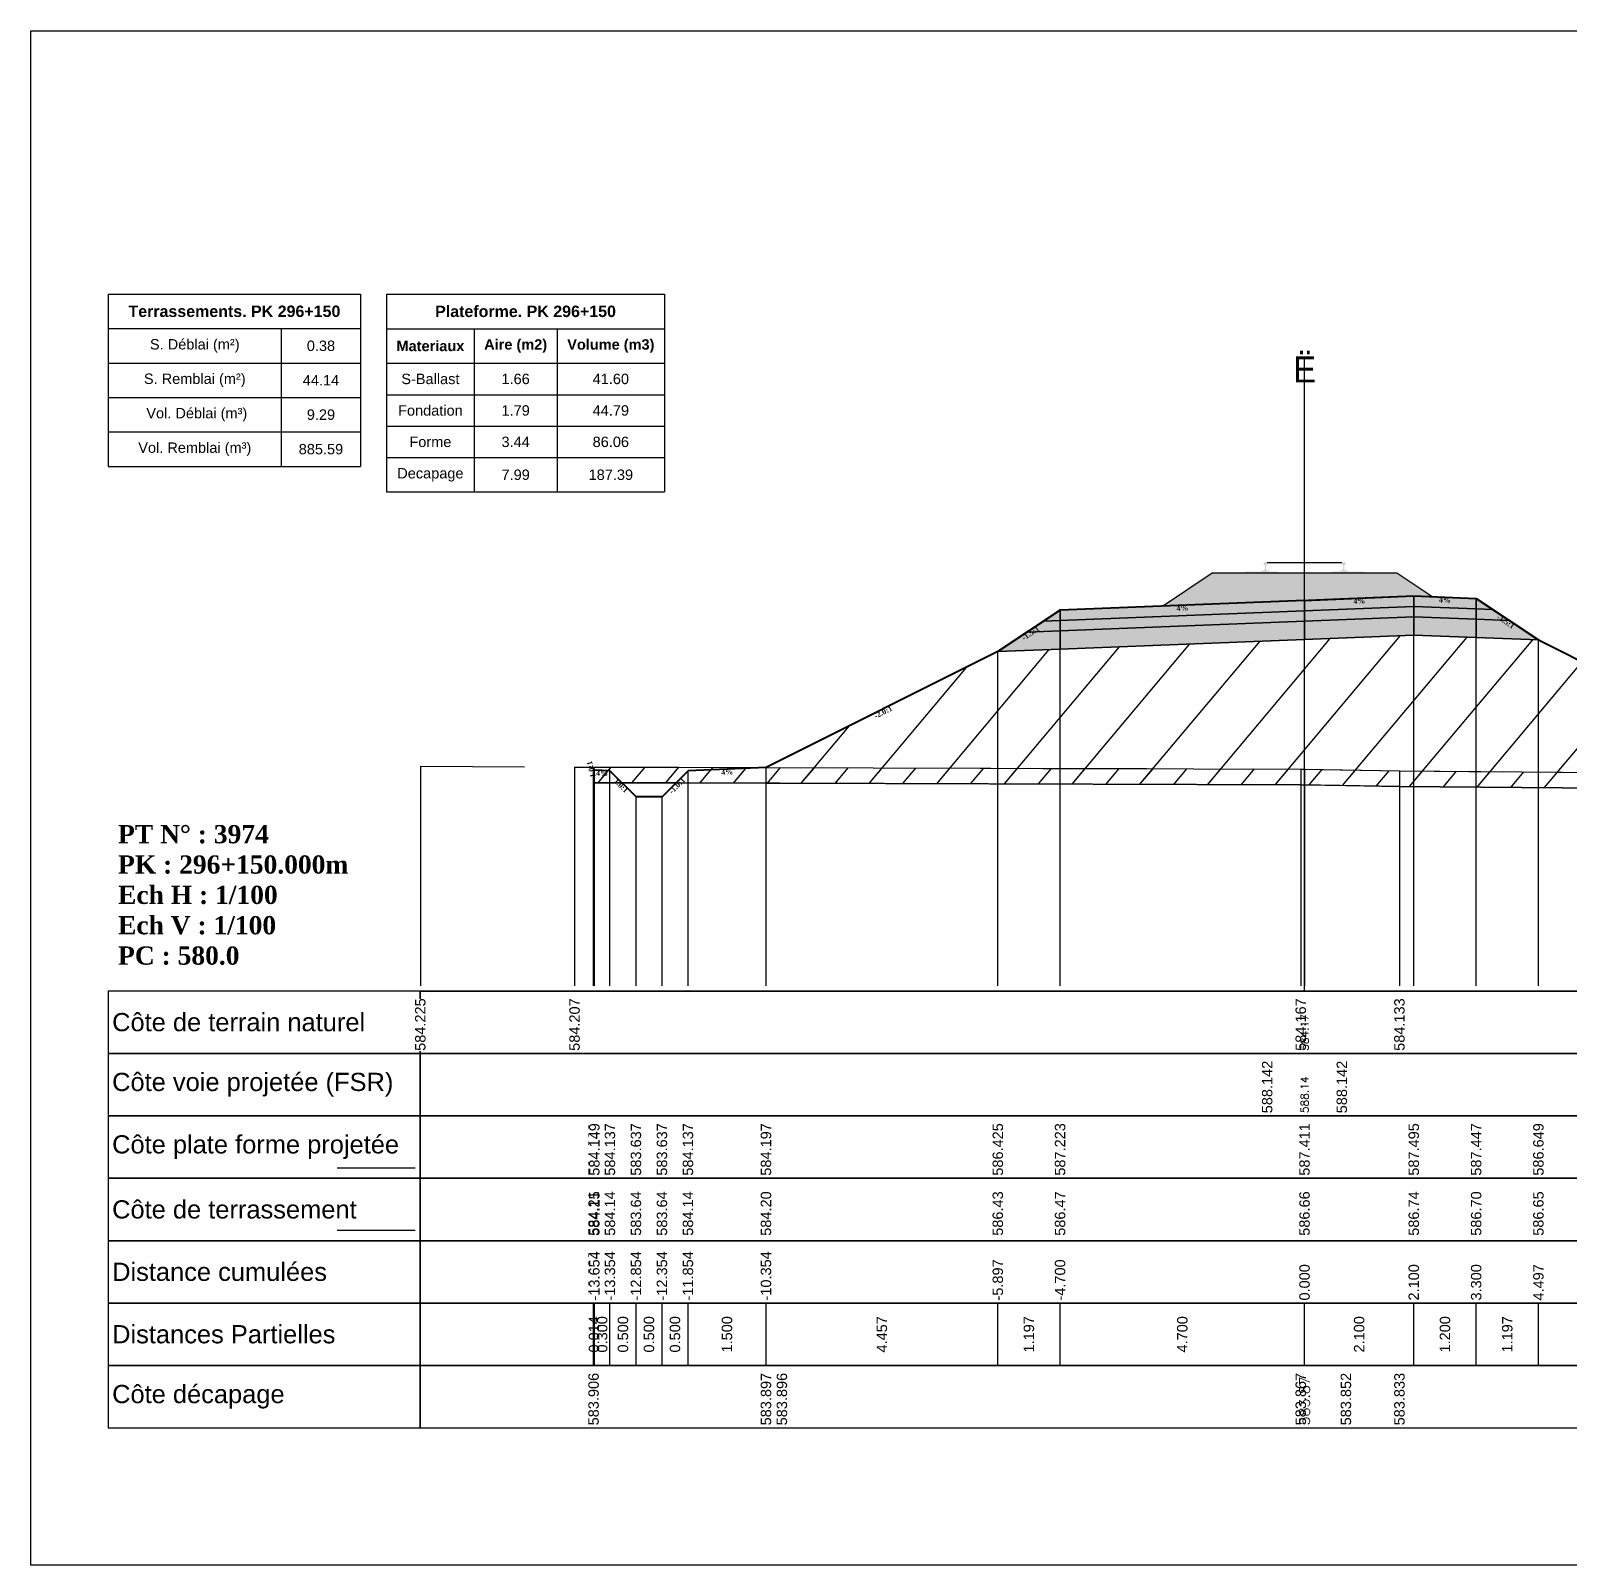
# Model space of a CAD drawing. Header units: millimetres. Extents: x 2762 to 3076, y 916 to 3305.
# Drawn here: x 2950.21 to 2979.79, y 1929.65 to 1959.15 of the extents above; entities that cross this region are included whole.
import ezdxf

# ---------------------------------------------------------------- set-up
doc = ezdxf.new("R2010")
doc.units = ezdxf.units.MM
doc.header["$LTSCALE"] = 2
doc.linetypes.add('CACHE', pattern=[9.525, 6.35, -3.175])
doc.linetypes.add('DASHED', pattern=[0.75, 0.5, -0.25])
for name, color, linetype in [('C-ANNO-TABL', 1, 'Continuous'), ('C-ANNO-TABL-TEXT', 150, 'Continuous'), ('C-ANNO-TABL-TITL', 150, 'Continuous'), ('C-ANNO-TABL-TTBL', 5, 'Continuous'), ('C-ROAD-CORR', 5, 'Continuous'), ('C-ROAD-SCTN', 7, 'Continuous')]:
    doc.layers.add(name, color=color, linetype=linetype)
doc.styles.add('ARIAL', font='arial.ttf')
doc.styles.add('C3D_Etiquette', font='romans.shx')
doc.styles.add('C3D_Profil_Travers', font='romans.shx')
doc.styles.get("Standard").update_dxf_attribs({"font": 'arial.ttf'})

msp = doc.modelspace()

# ---------------------------------------------------------------- hatches: boundary and pattern name
at = {"linetype": 'Continuous', "lineweight": -3}
msp.add_hatch(color=254, dxfattribs=at).paths.add_polyline_path([(2973.487, 1948.542), (2973.487, 1948.727), (2973.602, 1948.748), (2973.95, 1948.748), (2973.95, 1948.754), (2973.876, 1948.754), (2973.876, 1948.764), (2973.877, 1948.765), (2973.879, 1948.765), (2973.88, 1948.766), (2973.9, 1948.767), (2973.903, 1948.768), (2973.906, 1948.769), (2973.934, 1948.779), (2973.937, 1948.781), (2973.938, 1948.782), (2973.939, 1948.783), (2973.94, 1948.788), (2973.941, 1948.795), (2973.942, 1948.804), (2973.943, 1948.814), (2973.943, 1948.838), (2973.942, 1948.854), (2973.942, 1948.86), (2973.941, 1948.866), (2973.94, 1948.871), (2973.94, 1948.873), (2973.939, 1948.876), (2973.938, 1948.878), (2973.937, 1948.879), (2973.936, 1948.88), (2973.935, 1948.881), (2973.919, 1948.887), (2973.917, 1948.888), (2973.916, 1948.889), (2973.915, 1948.891), (2973.915, 1948.893), (2973.915, 1948.911), (2973.916, 1948.916), (2973.917, 1948.918), (2973.919, 1948.92), (2973.921, 1948.922), (2973.924, 1948.923), (2973.925, 1948.924), (2973.929, 1948.925), (2973.933, 1948.925), (2973.936, 1948.925), (2973.94, 1948.926), (2973.945, 1948.926), (2973.948, 1948.926), (2973.951, 1948.926), (2973.955, 1948.926), (2973.958, 1948.926), (2973.962, 1948.926), (2973.967, 1948.925), (2973.97, 1948.925), (2973.974, 1948.925), (2973.978, 1948.924), (2973.979, 1948.923), (2973.981, 1948.922), (2973.984, 1948.92), (2973.986, 1948.918), (2973.987, 1948.916), (2973.987, 1948.911), (2973.987, 1948.893), (2973.987, 1948.891), (2973.987, 1948.889), (2973.986, 1948.888), (2973.984, 1948.887), (2973.968, 1948.881), (2973.967, 1948.88), (2973.965, 1948.879), (2973.964, 1948.878), (2973.964, 1948.876), (2973.963, 1948.873), (2973.962, 1948.871), (2973.962, 1948.866), (2973.961, 1948.86), (2973.96, 1948.854), (2973.96, 1948.838), (2973.96, 1948.814), (2973.961, 1948.804), (2973.962, 1948.795), (2973.963, 1948.788), (2973.964, 1948.783), (2973.965, 1948.782), (2973.966, 1948.781), (2973.968, 1948.779), (2973.997, 1948.769), (2974, 1948.768), (2974.003, 1948.767), (2974.023, 1948.766), (2974.024, 1948.765), (2974.025, 1948.765), (2974.026, 1948.764), (2974.026, 1948.754), (2973.952, 1948.754), (2973.952, 1948.748), (2974.156, 1948.748), (2974.288, 1948.717), (2975.122, 1948.717), (2975.253, 1948.748), (2975.457, 1948.748), (2975.457, 1948.754), (2975.383, 1948.754), (2975.383, 1948.764), (2975.384, 1948.765), (2975.386, 1948.765), (2975.387, 1948.766), (2975.407, 1948.767), (2975.41, 1948.768), (2975.413, 1948.769), (2975.441, 1948.779), (2975.444, 1948.781), (2975.445, 1948.782), (2975.446, 1948.783), (2975.447, 1948.788), (2975.448, 1948.795), (2975.449, 1948.804), (2975.45, 1948.814), (2975.45, 1948.838), (2975.449, 1948.854), (2975.449, 1948.86), (2975.448, 1948.866), (2975.447, 1948.871), (2975.447, 1948.873), (2975.446, 1948.876), (2975.445, 1948.878), (2975.444, 1948.879), (2975.443, 1948.88), (2975.442, 1948.881), (2975.426, 1948.887), (2975.424, 1948.888), (2975.423, 1948.889), (2975.422, 1948.891), (2975.422, 1948.893), (2975.422, 1948.911), (2975.423, 1948.916), (2975.424, 1948.918), (2975.426, 1948.92), (2975.428, 1948.922), (2975.431, 1948.923), (2975.432, 1948.924), (2975.436, 1948.925), (2975.44, 1948.925), (2975.443, 1948.925), (2975.447, 1948.926), (2975.452, 1948.926), (2975.455, 1948.926), (2975.458, 1948.926), (2975.462, 1948.926), (2975.465, 1948.926), (2975.469, 1948.926), (2975.474, 1948.925), (2975.477, 1948.925), (2975.481, 1948.925), (2975.485, 1948.924), (2975.486, 1948.923), (2975.488, 1948.922), (2975.491, 1948.92), (2975.493, 1948.918), (2975.494, 1948.916), (2975.494, 1948.911), (2975.494, 1948.893), (2975.494, 1948.891), (2975.494, 1948.889), (2975.493, 1948.888), (2975.491, 1948.887), (2975.475, 1948.881), (2975.474, 1948.88), (2975.472, 1948.879), (2975.471, 1948.878), (2975.471, 1948.876), (2975.47, 1948.873), (2975.469, 1948.871), (2975.469, 1948.866), (2975.468, 1948.86), (2975.467, 1948.854), (2975.467, 1948.838), (2975.467, 1948.814), (2975.468, 1948.804), (2975.469, 1948.795), (2975.47, 1948.788), (2975.471, 1948.783), (2975.472, 1948.782), (2975.473, 1948.781), (2975.475, 1948.779), (2975.504, 1948.769), (2975.507, 1948.768), (2975.51, 1948.767), (2975.53, 1948.766), (2975.531, 1948.765), (2975.532, 1948.765), (2975.533, 1948.764), (2975.533, 1948.754), (2975.459, 1948.754), (2975.459, 1948.748), (2975.807, 1948.748), (2975.922, 1948.727), (2975.922, 1948.542)])
h = msp.add_hatch(dxfattribs=at)
h.set_pattern_fill('GRAVEL', color=252, scale=0.009, style=0)
h.set_pattern_definition([(228.0128, (2972.136781, 1948.314087), (-1.8288, -2.0574), [0.030755, -3.0447435]), (184.96974, (2972.116207, 1948.291227), (2.743199999, 0.228600013), [0.0527764, -5.2248644]), (132.51045, (2972.063629, 1948.286655), (2.286, -2.5146), [0.0372133, -3.684125]), (267.2737, (2971.974475, 1948.229505), (0.2286, 4.572), [0.0480604, -4.7579794]), (292.83365, (2971.972189, 1948.181499), (-1.143, 2.7432), [0.047127, -4.6655827]), (357.2737, (2971.990477, 1948.138065), (-4.572, 0.2286), [0.0480604, -4.7579794]), (37.69424, (2972.038483, 1948.135779), (-2.9718, -2.286), [0.0635574, -6.2921804]), (72.25533, (2972.088775, 1948.174641), (1.6002, 5.0292), [0.0600048, -5.940473]), (121.42957, (2972.107063, 1948.231791), (-1.8288, 2.9718), [0.048223, -4.774099]), (175.23636, (2972.081917, 1948.272939), (2.5146, -0.2286), [0.055054, -2.697654]), (222.39744, (2972.027053, 1948.2775106), (-2.7432, -2.5146), [0.071197, -7.0485095]), (138.81407, (2972.20079, 1948.227219), (-1.6002, 1.3716), [0.0243004, -2.405751]), (171.46923, (2972.182501, 1948.243221), (2.9718, -0.4572), [0.0462314, -4.5769175]), (225, (2972.13678, 1948.25008), (-3e-17, -0.2286), [0.032329, -0.29096]), (203.1986, (2972.12078, 1948.27751), (1.143, 0.4572), [0.01741, -1.723556]), (291.8014, (2972.104777, 1948.270653), (-0.2286, 0.6858), [0.024621, -1.206428]), (30.9638, (2972.11392, 1948.247793), (0.6858, 0.4572), [0.039989, -1.292967]), (161.565, (2972.14821, 1948.26837), (0.4572, -0.2286), [0.028916, -0.693981]), (16.38954, (2971.972189, 1948.270653), (2.286, 0.6858), [0.040508, -4.0102944]), (70.34618, (2972.011051, 1948.282083), (-0.9144, -2.5146), [0.033984, -3.3643994]), (293.1986, (2972.14821, 1948.314087), (-0.4572, 1.143), [0.034819, -1.7061465]), (343.61046, (2972.161927, 1948.282083), (-2.286, 0.6858), [0.040508, -4.0102944]), (339.44395, (2971.97219, 1948.12892), (-1.143, 0.4572), [0.039063, -1.914096]), (294.77514, (2972.008765, 1948.115205), (-1.143, 2.5146), [0.0327305, -3.2403234]), (66.8014, (2972.150497, 1948.085487), (0.4572, 1.143), [0.034819, -1.7061465]), (17.35402, (2972.164213, 1948.11749), (-2.9718, -0.9144), [0.0383204, -3.793714]), (69.44395, (2972.038483, 1948.085487), (-0.4572, -1.143), [0.0195316, -1.933628]), (101.3099, (2972.13678, 1948.085487), (-0.2286, 0.9144), [0.011656, -1.1539795]), (165.9638, (2972.134495, 1948.096917), (0.6858, -0.2286), [0.047127, -0.895415]), (186.009, (2972.088775, 1948.108347), (2.286, 0.2286), [0.043674, -4.323723]), (303.69, (2972.11392, 1948.22722), (-0.2286, 0.4572), [0.032969, -0.79126]), (353.15723, (2972.132209, 1948.199787), (3.8862, -0.4572), [0.05756, -5.698441]), (60.9454, (2972.18936, 1948.192929), (-0.9144, -1.6002), [0.023536, -2.330045]), (90, (2972.2008, 1948.2135), (-0.2286, 0.2286), [0.013716, -0.214884]), (120.25644, (2972.084203, 1948.115205), (0.9144, -1.6002), [0.031758, -3.1440547]), (48.0128, (2972.068201, 1948.142637), (1.8288, 2.0574), [0.06151, -3.0139886]), (0, (2972.10935, 1948.18836), (0.2286, 0.2286), [0.059436, -0.169164]), (325.30485, (2972.168785, 1948.188357), (2.286, -1.6002), [0.036145, -3.5783385]), (254.0546, (2972.198503, 1948.167783), (-0.2286, -0.9144), [0.033285, -1.6309485]), (207.64598, (2972.189359, 1948.135779), (-4.3434, -2.286), [0.054193, -5.365122]), (175.42608, (2972.141353, 1948.110633), (-2.9718, 0.2286), [0.0573327, -5.675926])])
h.paths.add_polyline_path([(2971.972, 1948.085), (2972.93, 1948.724), (2976.48, 1948.724), (2977.169, 1948.264), (2976.805, 1948.279)])
h = msp.add_hatch(color=30, dxfattribs=at)
h.paths.add_polyline_path([(2978.005, 1947.831), (2978.005, 1948.031), (2978.324, 1948.018), (2978.643, 1947.805)])
h.paths.add_polyline_path([(2976.805, 1947.879), (2976.805, 1948.079), (2978.005, 1948.031), (2978.005, 1947.831)])
h.paths.add_polyline_path([(2974.705, 1947.795), (2974.705, 1947.995), (2976.805, 1948.079), (2976.805, 1947.879)])
h.paths.add_polyline_path([(2970.005, 1947.607), (2970.005, 1947.807), (2974.705, 1947.995), (2974.705, 1947.795)])
h.paths.add_polyline_path([(2969.366, 1947.581), (2969.685, 1947.794), (2970.005, 1947.807), (2970.005, 1947.607)])
h = msp.add_hatch(color=11, dxfattribs=at)
h.paths.add_polyline_path([(2978.005, 1948.031), (2978.005, 1948.231), (2978.324, 1948.018)])
h.paths.add_polyline_path([(2976.805, 1948.079), (2976.805, 1948.279), (2978.005, 1948.231), (2978.005, 1948.031)])
h.paths.add_polyline_path([(2974.705, 1947.995), (2974.705, 1948.195), (2976.805, 1948.279), (2976.805, 1948.079)])
h.paths.add_polyline_path([(2970.005, 1947.807), (2970.005, 1948.007), (2974.705, 1948.195), (2974.705, 1947.995)])
h.paths.add_polyline_path([(2969.685, 1947.794), (2970.005, 1948.007), (2970.005, 1947.807)])
h = msp.add_hatch(color=83, dxfattribs=at)
h.paths.add_polyline_path([(2978.005, 1947.481), (2978.005, 1947.831), (2978.643, 1947.805), (2979.201, 1947.433)])
h.paths.add_polyline_path([(2976.805, 1947.529), (2976.805, 1947.879), (2978.005, 1947.831), (2978.005, 1947.481)])
h.paths.add_polyline_path([(2974.705, 1947.445), (2974.705, 1947.795), (2976.805, 1947.879), (2976.805, 1947.529)])
h.paths.add_polyline_path([(2970.005, 1947.257), (2970.005, 1947.607), (2974.705, 1947.795), (2974.705, 1947.445)])
h.paths.add_polyline_path([(2968.808, 1947.209), (2969.366, 1947.581), (2970.005, 1947.607), (2970.005, 1947.257)])
h = msp.add_hatch(dxfattribs=at)
h.set_pattern_fill('_U', color=3, angle=50, style=0, pattern_type=0)
h.set_pattern_definition([(50, (2987.0974, 1944.5317), (-0.766044, 0.642788), [])])
h.paths.add_polyline_path([(2987.097, 1944.532), (2987.36, 1944.794), (2987.66, 1944.806), (2987.665, 1944.827), (2987.665, 1944.527)])
h.paths.add_polyline_path([(2962.616, 1944.685), (2962.851, 1944.92), (2964.351, 1944.98), (2968.808, 1947.209), (2976.805, 1947.529), (2979.201, 1947.433), (2984.36, 1944.854), (2985.86, 1944.794), (2986.114, 1944.54), (2976.529, 1944.617), (2974.632, 1944.651)])
h.paths.add_polyline_path([(2961.036, 1944.69), (2961.036, 1944.99), (2961.051, 1944.932), (2961.351, 1944.92), (2961.583, 1944.688)])
h = msp.add_hatch(dxfattribs=at)
h.set_pattern_fill('_U', color=150, scale=0.5, angle=50, style=0, pattern_type=0)
h.set_pattern_definition([(50, (2987.0974, 1944.5317), (-0.383022, 0.321394), [])])
h.paths.add_polyline_path([(2987.097, 1944.532), (2987.36, 1944.794), (2987.66, 1944.806), (2987.665, 1944.827), (2987.665, 1944.527)])
h.paths.add_polyline_path([(2984.36, 1944.854), (2987.665, 1944.827), (2987.66, 1944.806), (2987.36, 1944.794), (2987.097, 1944.532), (2986.114, 1944.54), (2985.86, 1944.794)])
h.paths.add_polyline_path([(2962.616, 1944.685), (2962.851, 1944.92), (2964.351, 1944.98), (2974.632, 1944.951), (2976.529, 1944.917), (2984.36, 1944.854), (2985.86, 1944.794), (2986.114, 1944.54), (2976.529, 1944.617), (2974.632, 1944.651)])
h.paths.add_polyline_path([(2961.036, 1944.99), (2964.351, 1944.98), (2962.851, 1944.92), (2962.616, 1944.685), (2961.583, 1944.688), (2961.351, 1944.92), (2961.051, 1944.932)])
h.paths.add_polyline_path([(2961.036, 1944.69), (2961.036, 1944.99), (2961.051, 1944.932), (2961.351, 1944.92), (2961.583, 1944.688)])

# ---------------------------------------------------------------- linework, layer by layer
at = {"color": 7, "linetype": 'Continuous', "lineweight": -3}
for p, q in [((2974.705, 1940.684), (2974.705, 1952.884)), ((2957.704, 1940.684), (2991.706, 1940.684)), ((2961.036, 1933.484), (2961.036, 1934.684)), ((2961.051, 1933.484), (2961.051, 1934.684)), ((2961.051, 1933.484), (2961.051, 1934.684)), ((2961.351, 1933.484), (2961.351, 1934.684)), ((2961.351, 1933.484), (2961.351, 1934.684)), ((2961.851, 1933.484), (2961.851, 1934.684)), ((2961.851, 1933.484), (2961.851, 1934.684)), ((2962.351, 1933.484), (2962.351, 1934.684)), ((2962.351, 1933.484), (2962.351, 1934.684)), ((2962.851, 1933.484), (2962.851, 1934.684)), ((2962.851, 1933.484), (2962.851, 1934.684)), ((2964.351, 1933.484), (2964.351, 1934.684)), ((2964.351, 1933.484), (2964.351, 1934.684)), ((2968.808, 1933.484), (2968.808, 1934.684)), ((2968.808, 1933.484), (2968.808, 1934.684)), ((2970.005, 1933.484), (2970.005, 1934.684)), ((2970.005, 1933.484), (2970.005, 1934.684)), ((2974.705, 1933.484), (2974.705, 1934.684)), ((2974.705, 1933.484), (2974.705, 1934.684)), ((2976.805, 1933.484), (2976.805, 1934.684)), ((2976.805, 1933.484), (2976.805, 1934.684)), ((2978.005, 1933.484), (2978.005, 1934.684)), ((2978.005, 1933.484), (2978.005, 1934.684)), ((2979.201, 1933.484), (2979.201, 1934.684)), ((2979.201, 1933.484), (2979.201, 1934.684))]:
    msp.add_line(p, q, dxfattribs=at)
at = {"color": 251, "linetype": 'Continuous', "lineweight": -3}
for p, q in [((2971.972, 1948.085), (2972.93, 1948.724)), ((2972.93, 1948.724), (2976.48, 1948.724)), ((2976.48, 1948.724), (2977.169, 1948.264)), ((2969.685, 1947.794), (2970.005, 1948.007)), ((2970.005, 1948.007), (2974.705, 1948.195)), ((2970.005, 1947.807), (2970.005, 1948.007)), ((2970.005, 1948.007), (2970.005, 1947.807)), ((2976.805, 1948.279), (2971.972, 1948.085)), ((2974.705, 1948.195), (2976.805, 1948.279)), ((2974.705, 1947.995), (2974.705, 1948.195)), ((2974.705, 1948.195), (2974.705, 1947.995)), ((2976.805, 1948.079), (2974.705, 1947.995)), ((2977.169, 1948.264), (2976.805, 1948.279)), ((2976.805, 1948.079), (2976.805, 1948.279)), ((2976.805, 1948.279), (2978.005, 1948.231)), ((2976.805, 1948.279), (2976.805, 1948.079)), ((2978.005, 1948.031), (2976.805, 1948.079)), ((2978.005, 1948.031), (2978.005, 1948.231)), ((2978.005, 1948.231), (2978.324, 1948.018)), ((2978.005, 1948.231), (2978.005, 1948.031)), ((2978.324, 1948.018), (2978.005, 1948.031)), ((2970.005, 1947.807), (2969.685, 1947.794)), ((2974.705, 1947.995), (2970.005, 1947.807))]:
    msp.add_line(p, q, dxfattribs=at)
at = {"color": 53, "linetype": 'Continuous', "lineweight": -3}
for p, q in [((2974.705, 1947.995), (2976.805, 1948.079)), ((2976.805, 1947.879), (2976.805, 1948.079)), ((2976.805, 1948.079), (2978.005, 1948.031)), ((2976.805, 1948.079), (2976.805, 1947.879)), ((2978.005, 1947.831), (2978.005, 1948.031)), ((2978.005, 1948.031), (2978.324, 1948.018)), ((2978.005, 1948.031), (2978.005, 1947.831)), ((2978.324, 1948.018), (2978.643, 1947.805)), ((2969.366, 1947.581), (2969.685, 1947.794)), ((2969.685, 1947.794), (2970.005, 1947.807)), ((2970.005, 1947.807), (2974.705, 1947.995)), ((2970.005, 1947.607), (2970.005, 1947.807)), ((2970.005, 1947.807), (2970.005, 1947.607)), ((2974.705, 1947.795), (2970.005, 1947.607)), ((2970.005, 1947.607), (2974.705, 1947.795)), ((2974.705, 1947.795), (2974.705, 1947.995)), ((2974.705, 1947.995), (2974.705, 1947.795)), ((2976.805, 1947.879), (2974.705, 1947.795)), ((2974.705, 1947.795), (2976.805, 1947.879)), ((2974.705, 1947.445), (2974.705, 1947.795)), ((2974.705, 1947.795), (2974.705, 1947.445)), ((2978.005, 1947.831), (2976.805, 1947.879)), ((2976.805, 1947.529), (2976.805, 1947.879)), ((2976.805, 1947.879), (2978.005, 1947.831)), ((2976.805, 1947.879), (2976.805, 1947.529)), ((2978.643, 1947.805), (2978.005, 1947.831)), ((2978.005, 1947.481), (2978.005, 1947.831)), ((2978.005, 1947.831), (2978.643, 1947.805)), ((2978.005, 1947.831), (2978.005, 1947.481)), ((2978.643, 1947.805), (2979.201, 1947.433)), ((2968.808, 1947.209), (2969.366, 1947.581)), ((2970.005, 1947.607), (2969.366, 1947.581)), ((2969.366, 1947.581), (2970.005, 1947.607)), ((2970.005, 1947.257), (2970.005, 1947.607)), ((2970.005, 1947.607), (2970.005, 1947.257)), ((2974.705, 1947.445), (2970.005, 1947.257)), ((2976.805, 1947.529), (2974.705, 1947.445)), ((2978.005, 1947.481), (2976.805, 1947.529)), ((2979.201, 1947.433), (2978.005, 1947.481)), ((2970.005, 1947.257), (2968.808, 1947.209))]:
    msp.add_line(p, q, dxfattribs=at)
at = {"color": 253, "linetype": 'Continuous', "lineweight": -3}
for p, q in [((2968.808, 1947.209), (2976.805, 1947.529)), ((2976.805, 1947.529), (2979.201, 1947.433)), ((2979.201, 1947.433), (2984.36, 1944.854)), ((2964.351, 1944.98), (2968.808, 1947.209)), ((2961.036, 1944.99), (2964.351, 1944.98)), ((2961.051, 1944.932), (2961.036, 1944.99)), ((2961.036, 1944.69), (2961.036, 1944.99)), ((2961.036, 1944.99), (2961.051, 1944.932)), ((2961.036, 1944.69), (2961.036, 1944.99)), ((2961.036, 1944.99), (2961.051, 1944.932)), ((2961.351, 1944.92), (2961.051, 1944.932)), ((2961.051, 1944.932), (2961.351, 1944.92)), ((2961.051, 1944.932), (2961.351, 1944.92)), ((2961.583, 1944.688), (2961.351, 1944.92)), ((2961.351, 1944.92), (2961.583, 1944.688)), ((2961.351, 1944.92), (2961.583, 1944.688)), ((2962.616, 1944.685), (2962.851, 1944.92)), ((2962.851, 1944.92), (2962.616, 1944.685)), ((2962.616, 1944.685), (2962.851, 1944.92)), ((2962.851, 1944.92), (2964.351, 1944.98)), ((2964.351, 1944.98), (2962.851, 1944.92)), ((2962.851, 1944.92), (2964.351, 1944.98)), ((2964.351, 1944.98), (2974.632, 1944.951)), ((2974.632, 1944.951), (2976.529, 1944.917)), ((2976.529, 1944.917), (2984.36, 1944.854)), ((2961.583, 1944.688), (2961.036, 1944.69)), ((2961.583, 1944.688), (2961.036, 1944.69)), ((2962.616, 1944.685), (2961.583, 1944.688)), ((2961.583, 1944.688), (2962.616, 1944.685)), ((2961.851, 1944.42), (2961.583, 1944.688)), ((2962.616, 1944.685), (2962.351, 1944.42)), ((2974.632, 1944.651), (2962.616, 1944.685)), ((2974.632, 1944.651), (2962.616, 1944.685)), ((2976.529, 1944.617), (2974.632, 1944.651)), ((2976.529, 1944.617), (2974.632, 1944.651)), ((2986.114, 1944.54), (2976.529, 1944.617)), ((2986.114, 1944.54), (2976.529, 1944.617)), ((2962.351, 1944.42), (2961.851, 1944.42))]:
    msp.add_line(p, q, dxfattribs=at)
at = {"color": 8, "linetype": 'CACHE', "lineweight": -3}
for p, q in [((2974.705, 1940.784), (2974.705, 1947.445)), ((2974.705, 1940.784), (2974.705, 1947.445)), ((2976.805, 1940.784), (2976.805, 1947.529)), ((2978.005, 1940.784), (2978.005, 1947.481)), ((2979.201, 1940.784), (2979.201, 1947.433)), ((2968.808, 1940.784), (2968.808, 1947.209)), ((2970.005, 1940.784), (2970.005, 1947.257)), ((2961.036, 1940.784), (2961.036, 1944.99)), ((2961.051, 1940.784), (2961.051, 1944.932)), ((2961.351, 1940.784), (2961.351, 1944.92)), ((2962.851, 1940.784), (2962.851, 1944.92)), ((2964.351, 1940.784), (2964.351, 1944.98)), ((2961.851, 1940.784), (2961.851, 1944.42)), ((2962.351, 1940.784), (2962.351, 1944.42))]:
    msp.add_line(p, q, dxfattribs=at)
at = {"color": 105, "linetype": 'DASHED', "lineweight": -3, "ltscale": 2}
for p, q in [((2957.705, 1945.008), (2960.671, 1944.991)), ((2960.671, 1944.991), (2974.632, 1944.951)), ((2974.632, 1944.951), (2974.705, 1944.95)), ((2974.705, 1944.95), (2976.529, 1944.917)), ((2976.529, 1944.917), (2991.705, 1944.794))]:
    msp.add_line(p, q, dxfattribs=at)
at = {"color": 98, "linetype": 'CACHE', "lineweight": -3}
for p, q in [((2957.705, 1945.008), (2957.705, 1940.784)), ((2960.671, 1944.991), (2960.671, 1940.784)), ((2974.632, 1944.951), (2974.632, 1940.784)), ((2974.705, 1944.95), (2974.705, 1940.784)), ((2976.529, 1944.917), (2976.529, 1940.784))]:
    msp.add_line(p, q, dxfattribs=at)
at = {"color": 6, "linetype": 'Continuous', "lineweight": -3}
for p, q in [((2961.036, 1944.69), (2964.351, 1944.68)), ((2964.351, 1944.68), (2964.657, 1944.679)), ((2964.657, 1944.679), (2974.632, 1944.651)), ((2974.632, 1944.651), (2974.705, 1944.65)), ((2974.705, 1944.65), (2975.501, 1944.635)), ((2975.501, 1944.635), (2976.529, 1944.617)), ((2976.529, 1944.617), (2984.36, 1944.554))]:
    msp.add_line(p, q, dxfattribs=at)
at = {"color": 154, "linetype": 'Continuous', "lineweight": -3}
msp.add_line((2956.104, 1937.284), (2957.604, 1937.284), dxfattribs=at)
at = {"color": 1, "linetype": 'Continuous', "lineweight": -3}
msp.add_line((2956.104, 1936.084), (2957.604, 1936.084), dxfattribs=at)
at = {"color": 7, "linetype": 'Continuous', "lineweight": -3}
for points in [[(2957.704, 1939.484), (2957.704, 1940.684), (2951.704, 1940.684), (2951.704, 1939.484)], [(2957.704, 1939.484), (2991.706, 1939.484), (2991.706, 1940.684), (2957.704, 1940.684)], [(2957.704, 1938.284), (2957.704, 1939.484), (2951.704, 1939.484), (2951.704, 1938.284)], [(2957.704, 1938.284), (2991.706, 1938.284), (2991.706, 1939.484), (2957.704, 1939.484)], [(2957.704, 1937.084), (2957.704, 1938.284), (2951.704, 1938.284), (2951.704, 1937.084)], [(2957.704, 1937.084), (2991.706, 1937.084), (2991.706, 1938.284), (2957.704, 1938.284)], [(2957.704, 1935.884), (2957.704, 1937.084), (2951.704, 1937.084), (2951.704, 1935.884)], [(2957.704, 1935.884), (2991.706, 1935.884), (2991.706, 1937.084), (2957.704, 1937.084)], [(2957.704, 1934.684), (2957.704, 1935.884), (2951.704, 1935.884), (2951.704, 1934.684)], [(2957.704, 1934.684), (2991.706, 1934.684), (2991.706, 1935.884), (2957.704, 1935.884)], [(2957.704, 1933.484), (2957.704, 1934.684), (2951.704, 1934.684), (2951.704, 1933.484)], [(2957.704, 1933.484), (2991.706, 1933.484), (2991.706, 1934.684), (2957.704, 1934.684)], [(2957.704, 1932.284), (2957.704, 1933.484), (2951.704, 1933.484), (2951.704, 1932.284)], [(2957.704, 1932.284), (2991.706, 1932.284), (2991.706, 1933.484), (2957.704, 1933.484)]]:
    msp.add_3dface(points, dxfattribs=at)
at = {"layer": 'C-ANNO-TABL', "color": 7, "linetype": 'Continuous', "lineweight": -3}
for p, q in [((2951.704, 1953.419), (2955.032, 1953.419)), ((2955.032, 1953.419), (2956.557, 1953.419)), ((2955.032, 1953.419), (2955.032, 1952.757)), ((2957.057, 1953.416), (2958.739, 1953.416)), ((2958.739, 1953.416), (2960.335, 1953.416)), ((2958.739, 1953.416), (2958.739, 1952.754)), ((2960.335, 1953.416), (2962.398, 1953.416)), ((2960.335, 1953.416), (2960.335, 1952.754)), ((2951.704, 1952.757), (2955.032, 1952.757)), ((2955.032, 1952.757), (2956.557, 1952.757)), ((2955.032, 1952.757), (2955.032, 1952.095)), ((2957.057, 1952.754), (2958.739, 1952.754)), ((2958.739, 1952.754), (2960.335, 1952.754)), ((2958.739, 1952.754), (2958.739, 1952.147)), ((2960.335, 1952.754), (2962.398, 1952.754)), ((2960.335, 1952.754), (2960.335, 1952.147)), ((2957.057, 1952.147), (2958.739, 1952.147)), ((2958.739, 1952.147), (2960.335, 1952.147)), ((2958.739, 1952.147), (2958.739, 1951.543)), ((2960.335, 1952.147), (2962.398, 1952.147)), ((2960.335, 1952.147), (2960.335, 1951.543)), ((2951.704, 1952.095), (2955.032, 1952.095)), ((2955.032, 1952.095), (2956.557, 1952.095)), ((2955.032, 1952.095), (2955.032, 1951.432)), ((2951.704, 1951.432), (2955.032, 1951.432)), ((2955.032, 1951.432), (2956.557, 1951.432)), ((2955.032, 1951.432), (2955.032, 1950.77)), ((2957.057, 1951.543), (2958.739, 1951.543)), ((2958.739, 1951.543), (2960.335, 1951.543)), ((2958.739, 1951.543), (2958.739, 1950.939)), ((2960.335, 1951.543), (2962.398, 1951.543)), ((2960.335, 1951.543), (2960.335, 1950.939)), ((2957.057, 1950.939), (2958.739, 1950.939)), ((2958.739, 1950.939), (2960.335, 1950.939)), ((2958.739, 1950.939), (2958.739, 1950.28)), ((2960.335, 1950.939), (2962.398, 1950.939)), ((2960.335, 1950.939), (2960.335, 1950.28))]:
    msp.add_line(p, q, dxfattribs=at)
at = {"layer": 'C-ANNO-TABL-TTBL', "color": 7, "linetype": 'Continuous', "lineweight": -3}
for p, q in [((2951.704, 1954.084), (2956.557, 1954.084)), ((2951.704, 1954.084), (2951.704, 1953.419)), ((2956.557, 1954.084), (2956.557, 1953.419)), ((2957.057, 1954.084), (2962.398, 1954.084)), ((2957.057, 1954.084), (2957.057, 1953.416)), ((2962.398, 1954.084), (2962.398, 1953.416)), ((2951.704, 1953.419), (2951.704, 1952.757)), ((2956.557, 1953.419), (2956.557, 1952.757)), ((2957.057, 1953.416), (2957.057, 1952.754)), ((2962.398, 1953.416), (2962.398, 1952.754)), ((2951.704, 1952.757), (2951.704, 1952.095)), ((2956.557, 1952.757), (2956.557, 1952.095)), ((2957.057, 1952.754), (2957.057, 1952.147)), ((2962.398, 1952.754), (2962.398, 1952.147)), ((2957.057, 1952.147), (2957.057, 1951.543)), ((2962.398, 1952.147), (2962.398, 1951.543)), ((2951.704, 1952.095), (2951.704, 1951.432)), ((2956.557, 1952.095), (2956.557, 1951.432)), ((2951.704, 1951.432), (2951.704, 1950.77)), ((2956.557, 1951.432), (2956.557, 1950.77)), ((2957.057, 1951.543), (2957.057, 1950.939)), ((2962.398, 1951.543), (2962.398, 1950.939)), ((2951.704, 1950.77), (2955.032, 1950.77)), ((2955.032, 1950.77), (2956.557, 1950.77)), ((2957.057, 1950.939), (2957.057, 1950.28)), ((2962.398, 1950.939), (2962.398, 1950.28)), ((2957.057, 1950.28), (2958.739, 1950.28)), ((2958.739, 1950.28), (2960.335, 1950.28)), ((2960.335, 1950.28), (2962.398, 1950.28))]:
    msp.add_line(p, q, dxfattribs=at)
at = {"layer": 'C-ROAD-CORR', "color": 1, "linetype": 'Continuous', "lineweight": 40}
for p, q in [((2970.005, 1948.007), (2968.808, 1947.209)), ((2974.705, 1948.195), (2970.005, 1948.007)), ((2974.705, 1948.195), (2976.805, 1948.279)), ((2976.805, 1948.279), (2978.005, 1948.231)), ((2978.005, 1948.231), (2979.201, 1947.433)), ((2979.201, 1947.433), (2984.36, 1944.854)), ((2968.808, 1947.209), (2964.351, 1944.98)), ((2961.051, 1944.932), (2961.036, 1944.99)), ((2961.351, 1944.92), (2961.051, 1944.932)), ((2961.851, 1944.42), (2961.351, 1944.92)), ((2962.851, 1944.92), (2962.351, 1944.42)), ((2964.351, 1944.98), (2962.851, 1944.92)), ((2962.351, 1944.42), (2961.851, 1944.42))]:
    msp.add_line(p, q, dxfattribs=at)
at = {"layer": 'C-ROAD-CORR', "color": 102, "linetype": 'Continuous', "lineweight": -3, "ltscale": 0.5}
for p, q in [((2974.705, 1947.445), (2970.005, 1947.257)), ((2974.705, 1947.445), (2976.805, 1947.529)), ((2976.805, 1947.529), (2978.005, 1947.481)), ((2978.005, 1947.481), (2979.201, 1947.433)), ((2970.005, 1947.257), (2968.808, 1947.209))]:
    msp.add_line(p, q, dxfattribs=at)
at = {"layer": 'C-ROAD-CORR', "color": 1, "linetype": 'Continuous', "lineweight": -3}
for p, q in [((2961.851, 1944.42), (2961.351, 1944.92)), ((2962.851, 1944.92), (2962.351, 1944.42))]:
    msp.add_line(p, q, dxfattribs=at)
at = {"layer": 'C-ROAD-SCTN', "color": 154, "linetype": 'Continuous', "lineweight": -3}
for p, q in [((2973.987, 1948.926), (2974.705, 1948.926)), ((2974.705, 1948.926), (2975.422, 1948.926)), ((2968.808, 1947.209), (2970.005, 1948.007)), ((2970.005, 1948.007), (2974.705, 1948.195)), ((2974.705, 1948.195), (2976.805, 1948.279)), ((2976.805, 1948.279), (2978.005, 1948.231)), ((2978.005, 1948.231), (2979.201, 1947.433)), ((2979.201, 1947.433), (2984.36, 1944.854)), ((2964.351, 1944.98), (2968.808, 1947.209)), ((2961.036, 1944.99), (2961.051, 1944.932)), ((2961.051, 1944.932), (2961.351, 1944.92)), ((2961.351, 1944.92), (2961.851, 1944.42)), ((2962.351, 1944.42), (2962.851, 1944.92)), ((2962.851, 1944.92), (2964.351, 1944.98)), ((2961.851, 1944.42), (2962.351, 1944.42))]:
    msp.add_line(p, q, dxfattribs=at)
at = {"layer": 'C-ROAD-SCTN', "color": 140, "linetype": 'Continuous', "lineweight": -3}
for p, q in [((2971.972, 1948.085), (2972.93, 1948.724)), ((2972.93, 1948.724), (2972.973, 1948.724)), ((2972.973, 1948.724), (2974.705, 1948.724)), ((2974.705, 1948.724), (2976.436, 1948.724)), ((2976.436, 1948.724), (2976.48, 1948.724)), ((2976.48, 1948.724), (2977.169, 1948.264))]:
    msp.add_line(p, q, dxfattribs=at)
at = {"layer": 'C-ROAD-SCTN', "color": 1, "linetype": 'Continuous', "lineweight": -3}
for p, q in [((2970.005, 1947.257), (2974.705, 1947.445)), ((2974.705, 1947.445), (2976.805, 1947.529)), ((2976.805, 1947.529), (2978.005, 1947.481)), ((2978.005, 1947.481), (2979.201, 1947.433)), ((2979.201, 1947.433), (2984.36, 1944.854)), ((2964.351, 1944.98), (2968.808, 1947.209)), ((2968.808, 1947.209), (2970.005, 1947.257)), ((2961.036, 1944.99), (2961.051, 1944.932)), ((2961.051, 1944.932), (2961.351, 1944.92)), ((2961.351, 1944.92), (2961.851, 1944.42)), ((2962.351, 1944.42), (2962.851, 1944.92)), ((2962.851, 1944.92), (2964.351, 1944.98)), ((2961.851, 1944.42), (2962.351, 1944.42))]:
    msp.add_line(p, q, dxfattribs=at)

# ---------------------------------------------------------------- texts
at = {"color": 7, "linetype": 'Continuous', "lineweight": -3}
for s, insert, char_height, attachment_point, style in [('{\\fWingdings|b0|i0|c2|p0;Ë}', (2974.705, 1952.384), 0.5, 8, 'C3D_Profil_Travers'), ('{\\fTimes New Roman|b1|i0|c0|p18;PT N° : 3974\\PPK : 296+150.000m\\PEch H : 1/100\\PEch V : 1/100\\PPC : 580.0}', (2951.893, 1941.184), 0.35, 7, 'C3D_Profil_Travers'), ('{\\fArial|b0|i0|c0|p34;Côte de terrain naturel}', (2951.779, 1940.084), 0.35, 4, 'C3D_Etiquette'), ('{\\fArial|b0|i0|c0|p34;Côte plate forme projetée}', (2951.779, 1937.684), 0.35, 4, 'C3D_Etiquette'), ('{\\fArial|b0|i0|c0|p34;Côte de terrassement}', (2951.779, 1936.484), 0.35, 4, 'C3D_Etiquette'), ('{\\fArial|b0|i0|c0|p34;Distance cumulées}', (2951.779, 1935.284), 0.35, 4, 'C3D_Etiquette'), ('{\\fArial|b0|i0|c0|p34;Distances Partielles}', (2951.779, 1934.084), 0.35, 4, 'C3D_Etiquette'), ('{\\fArial|b0|i0|c0|p34;Côte décapage}', (2951.779, 1932.884), 0.35, 4, 'C3D_Etiquette')]:
    msp.add_mtext(s, dxfattribs=dict(at, insert=insert, char_height=char_height, attachment_point=attachment_point, style=style))
at = {"color": 7, "linetype": 'Continuous', "lineweight": -3, "char_height": 0.1, "style": 'C3D_Etiquette'}
for s, insert, width, attachment_point, rotation in [('{\\fTimes New Roman|b1|i0|c0|p18;4%}', (2972.355, 1948.097), 0.42071, 2, 2.2906), ('{\\fTimes New Roman|b1|i0|c0|p18;4%}', (2975.755, 1948.233), 0.37094, 2, 2.2906), ('{\\fTimes New Roman|b1|i0|c0|p18;4%}', (2977.404, 1948.251), 0.42071, 2, 357.7094), ('{\\fTimes New Roman|b1|i0|c0|p18;-1.5:1}', (2978.601, 1947.829), 0.34598, 2, 326.3099), ('{\\fTimes New Roman|b1|i0|c0|p18;-1.5:1}', (2969.408, 1947.605), 0.34598, 2, 33.6901), ('{\\fTimes New Roman|b1|i0|c0|p18;-2.0:1}', (2966.581, 1946.091), 0.34598, 2, 26.5651), ('{\\fTimes New Roman|b1|i0|c0|p18;1.0:1}', (2961.04, 1944.96), 0.29446, 8, 104.0362), ('{\\fTimes New Roman|b1|i0|c0|p18;4%}', (2961.201, 1944.922), 0.37094, 2, 357.7094), ('{\\fTimes New Roman|b1|i0|c0|p18;1.0:1}', (2961.598, 1944.668), 0.29001, 2, 315), ('{\\fTimes New Roman|b1|i0|c0|p18;-1.0:1}', (2962.604, 1944.668), 0.34598, 2, 45), ('{\\fTimes New Roman|b1|i0|c0|p18;4%}', (2963.601, 1944.946), 0.42071, 2, 2.2906)]:
    msp.add_mtext(s, dxfattribs=dict(at, insert=insert, width=width, attachment_point=attachment_point, rotation=rotation))
at = {"color": 7, "linetype": 'Continuous', "lineweight": -3, "insert": (2951.779, 1938.884), "char_height": 0.35, "attachment_point": 4}
msp.add_mtext('{\\fArial|b0|i0|c0|p34;Côte voie projetée (FSR)}', dxfattribs=at)
at = {"color": 7, "linetype": 'Continuous', "lineweight": -3, "rotation": 90, "style": 'C3D_Profil_Travers'}
for s, insert, char_height, attachment_point in [('588.14', (2974.705, 1938.334), 0.15, 4), ('{\\fArial|b0|i0|c0|p34;584.21}', (2961.036, 1935.979), 0.2, 4), ('{\\fArial|b0|i0|c0|p34;584.15}', (2961.051, 1935.979), 0.2, 4), ('{\\fArial|b0|i0|c0|p34;584.14}', (2961.351, 1935.979), 0.2, 4), ('{\\fArial|b0|i0|c0|p34;583.64}', (2961.851, 1935.979), 0.2, 4), ('{\\fArial|b0|i0|c0|p34;583.64}', (2962.351, 1935.979), 0.2, 4), ('{\\fArial|b0|i0|c0|p34;584.14}', (2962.851, 1935.979), 0.2, 4), ('{\\fArial|b0|i0|c0|p34;584.20}', (2964.351, 1935.979), 0.2, 4), ('{\\fArial|b0|i0|c0|p34;586.43}', (2968.808, 1935.979), 0.2, 4), ('{\\fArial|b0|i0|c0|p34;586.47}', (2970.005, 1935.979), 0.2, 4), ('{\\fArial|b0|i0|c0|p34;586.66}', (2974.705, 1935.979), 0.2, 4), ('{\\fArial|b0|i0|c0|p34;586.74}', (2976.805, 1935.979), 0.2, 4), ('{\\fArial|b0|i0|c0|p34;586.70}', (2978.005, 1935.979), 0.2, 4), ('{\\fArial|b0|i0|c0|p34;586.65}', (2979.201, 1935.979), 0.2, 4), ('{\\fArial|b0|i0|c0|p34;0.014}', (2961.044, 1934.084), 0.2, 5), ('{\\fArial|b0|i0|c0|p34;0.300}', (2961.201, 1934.084), 0.2, 5), ('{\\fArial|b0|i0|c0|p34;0.500}', (2961.601, 1934.084), 0.2, 5), ('{\\fArial|b0|i0|c0|p34;0.500}', (2962.101, 1934.084), 0.2, 5), ('{\\fArial|b0|i0|c0|p34;0.500}', (2962.601, 1934.084), 0.2, 5), ('{\\fArial|b0|i0|c0|p34;1.500}', (2963.601, 1934.084), 0.2, 5), ('{\\fArial|b0|i0|c0|p34;4.457}', (2966.579, 1934.084), 0.2, 5), ('{\\fArial|b0|i0|c0|p34;1.197}', (2969.406, 1934.084), 0.2, 5), ('{\\fArial|b0|i0|c0|p34;4.700}', (2972.355, 1934.084), 0.2, 5), ('{\\fArial|b0|i0|c0|p34;2.100}', (2975.755, 1934.084), 0.2, 5), ('{\\fArial|b0|i0|c0|p34;1.200}', (2977.405, 1934.084), 0.2, 5), ('{\\fArial|b0|i0|c0|p34;1.197}', (2978.603, 1934.084), 0.2, 5)]:
    msp.add_mtext(s, dxfattribs=dict(at, insert=insert, char_height=char_height, attachment_point=attachment_point))
at = {"layer": 'C-ANNO-TABL-TEXT', "color": 7, "linetype": 'Continuous', "lineweight": -3, "char_height": 0.2, "attachment_point": 5, "style": 'ARIAL'}
for s, insert in [('{\\fArial|b0|i0|c0|p34;\\C7;0.38}', (2955.794, 1953.088)), ('{\\fArial|b0|i0|c0|p34;\\C7;44.14}', (2955.794, 1952.426)), ('{\\fArial|b0|i0|c0|p34;\\C7;S-Ballast}', (2957.898, 1952.451)), ('{\\fArial|b0|i0|c0|p34;\\C7;1.66}', (2959.537, 1952.451)), ('{\\C18;\\c0;41.60}', (2961.367, 1952.451)), ('{\\fArial|b0|i0|c0|p34;\\C7;9.29}', (2955.794, 1951.764)), ('{\\fArial|b0|i0|c0|p34;\\C7;Fondation}', (2957.898, 1951.845)), ('{\\fArial|b0|i0|c0|p34;\\C7;1.79}', (2959.537, 1951.845)), ('{\\C18;\\c0;44.79}', (2961.367, 1951.845)), ('{\\fArial|b0|i0|c0|p34;\\C7;Forme}', (2957.898, 1951.241)), ('{\\fArial|b0|i0|c0|p34;\\C7;3.44}', (2959.537, 1951.241)), ('{\\C18;\\c0;86.06}', (2961.367, 1951.241)), ('{\\fArial|b0|i0|c0|p34;\\C7;885.59}', (2955.794, 1951.101)), ('{\\fArial|b0|i0|c0|p34;\\C7;Decapage}', (2957.898, 1950.609)), ('{\\fArial|b0|i0|c0|p34;\\C7;7.99}', (2959.537, 1950.609)), ('{\\C18;\\c0;187.39}', (2961.367, 1950.609))]:
    msp.add_mtext(s, dxfattribs=dict(at, insert=insert))
at = {"layer": 'C-ANNO-TABL-TITL', "color": 7, "linetype": 'Continuous', "lineweight": -3, "attachment_point": 5, "style": 'ARIAL'}
for s, insert, char_height in [('{\\fArial|b1|i0|c0|p34;\\C7;Terrassements. PK 296+150}', (2954.13, 1953.751), 0.22), ('{\\fArial|b1|i0|c0|p34;\\C18;\\c0;Plateforme. PK 296+150}', (2959.727, 1953.75), 0.22), ('{\\fArial|b0|i0|c0|p34;\\C7;S. Déblai (m²) }', (2953.368, 1953.088), 0.2), ('{\\fArial|b1|i0|c0|p34;\\C7;Materiaux   }', (2957.898, 1953.085), 0.2), ('{\\fArial|b1|i0|c0|p34;\\C7;Aire (m2)}', (2959.537, 1953.085), 0.2), ('{\\fArial|b1|i0|c0|p34;\\C7;Volume (m3)}', (2961.367, 1953.085), 0.2), ('{\\fArial|b0|i0|c0|p34;\\C7;S. Remblai (m²) }', (2953.368, 1952.426), 0.2), ('{\\fArial|b0|i0|c0|p34;\\C7; Vol. Déblai (m³) }', (2953.368, 1951.764), 0.2), ('{\\fArial|b0|i0|c0|p34;\\C7;Vol. Remblai (m³)}', (2953.368, 1951.101), 0.2)]:
    msp.add_mtext(s, dxfattribs=dict(at, insert=insert, char_height=char_height))

# ---------------------------------------------------------------- next in the draw order: texts
at = {"color": 7, "linetype": 'Continuous', "lineweight": -3, "char_height": 0.2, "attachment_point": 4, "rotation": 90, "style": 'C3D_Profil_Travers', "bg_fill": 3, "box_fill_scale": 1.000375, "bg_fill_color": 256, "bg_fill_true_color": 13158600, "bg_fill_transparency": 0}
for s, insert, width in [('{\\fArial|b0|i0|c0|p34;584.225}', (2957.705, 1939.534), 0.99705), ('{\\fArial|b0|i0|c0|p34;584.207}', (2960.671, 1939.534), 0.99553), ('{\\fArial|b0|i0|c0|p34;584.167}', (2974.632, 1939.534), 0.99553), ('{\\fArial|b0|i0|c0|p34;584.133}', (2976.529, 1939.534), 0.99553), ('{\\fArial|b0|i0|c0|p34;588.142}', (2973.987, 1938.334), 0.99347), ('{\\fArial|b0|i0|c0|p34;588.142}', (2975.422, 1938.334), 0.99347), ('{\\fArial|b0|i0|c0|p34;584.206}', (2961.036, 1937.134), 0.99539), ('{\\fArial|b0|i0|c0|p34;583.637}', (2961.851, 1937.134), 0.99553), ('{\\fArial|b0|i0|c0|p34;583.637}', (2962.351, 1937.134), 0.99553), ('{\\fArial|b0|i0|c0|p34;584.137}', (2962.851, 1937.134), 0.99553), ('{\\fArial|b0|i0|c0|p34;584.197}', (2964.351, 1937.134), 0.99553), ('{\\fArial|b0|i0|c0|p34;586.425}', (2968.808, 1937.134), 0.99705), ('{\\fArial|b0|i0|c0|p34;587.223}', (2970.005, 1937.134), 0.99553), ('{\\fArial|b0|i0|c0|p34;587.411}', (2974.705, 1937.134), 0.95654), ('{\\fArial|b0|i0|c0|p34;587.495}', (2976.805, 1937.134), 0.99705), ('{\\fArial|b0|i0|c0|p34;587.447}', (2978.005, 1937.134), 0.99553), ('{\\fArial|b0|i0|c0|p34;586.649}', (2979.201, 1937.134), 0.99595), ('{\\fArial|b0|i0|c0|p34;\\C256;-13.668}', (2961.036, 1934.734), 0.93573), ('{\\fArial|b0|i0|c0|p34;\\C256;-12.854}', (2961.851, 1934.734), 0.93449), ('{\\fArial|b0|i0|c0|p34;\\C256;-12.354}', (2962.351, 1934.734), 0.93449), ('{\\fArial|b0|i0|c0|p34;\\C256;-11.854}', (2962.851, 1934.734), 0.93449), ('{\\fArial|b0|i0|c0|p34;\\C256;-10.354}', (2964.351, 1934.734), 0.93449), ('{\\fArial|b0|i0|c0|p34;\\C256;-5.897}', (2968.808, 1934.734), 0.77838), ('{\\fArial|b0|i0|c0|p34;\\C256;-4.700}', (2970.005, 1934.734), 0.77769), ('{\\fArial|b0|i0|c0|p34;\\C256;0.000}', (2974.705, 1934.734), 0.68096), ('{\\fArial|b0|i0|c0|p34;\\C256;2.100}', (2976.805, 1934.734), 0.6844), ('{\\fArial|b0|i0|c0|p34;\\C256;3.300}', (2978.005, 1934.734), 0.68082), ('{\\fArial|b0|i0|c0|p34;\\C256;4.497}', (2979.201, 1934.734), 0.68978), ('{\\fArial|b0|i0|c0|p34;583.906}', (2961.036, 1932.334), 0.99539), ('{\\fArial|b0|i0|c0|p34;583.897}', (2964.351, 1932.334), 0.99553), ('{\\fArial|b0|i0|c0|p34;583.867}', (2974.632, 1932.334), 0.99553), ('{\\fArial|b0|i0|c0|p34;583.852}', (2975.501, 1932.334), 0.99347), ('{\\fArial|b0|i0|c0|p34;583.833}', (2976.529, 1932.334), 0.99553)]:
    msp.add_mtext(s, dxfattribs=dict(at, insert=insert, width=width))

# ---------------------------------------------------------------- next in the draw order: texts
at = {"color": 7, "linetype": 'Continuous', "lineweight": -3, "attachment_point": 4, "rotation": 90, "style": 'C3D_Profil_Travers'}
for s, insert, char_height in [('584.17', (2974.705, 1939.534), 0.15), ('583.87', (2974.705, 1932.334), 0.2)]:
    msp.add_mtext(s, dxfattribs=dict(at, insert=insert, char_height=char_height))
at = {"color": 7, "linetype": 'Continuous', "lineweight": -3, "char_height": 0.2, "attachment_point": 4, "rotation": 90, "style": 'C3D_Profil_Travers', "bg_fill": 3, "box_fill_scale": 1.000375, "bg_fill_color": 256, "bg_fill_true_color": 13158600, "bg_fill_transparency": 0}
for s, insert, width in [('{\\fArial|b0|i0|c0|p34;584.149}', (2961.051, 1937.134), 0.99595), ('{\\fArial|b0|i0|c0|p34;\\C256;-13.654}', (2961.051, 1934.734), 0.93449), ('{\\fArial|b0|i0|c0|p34;583.896}', (2964.657, 1932.334), 0.99539)]:
    msp.add_mtext(s, dxfattribs=dict(at, insert=insert, width=width))

# ---------------------------------------------------------------- next in the draw order: texts
for s, insert, width in [('{\\fArial|b0|i0|c0|p34;584.137}', (2961.351, 1937.134), 0.99553), ('{\\fArial|b0|i0|c0|p34;\\C256;-13.354}', (2961.351, 1934.734), 0.93449)]:
    msp.add_mtext(s, dxfattribs=dict(at, insert=insert, width=width))

# ---------------------------------------------------------------- next in the draw order: linework, layer by layer
msp.add_lwpolyline([(2950.215, 1959.145), (2999.215, 1959.145), (2999.215, 1929.645), (2950.215, 1929.645)], close=True)

doc.saveas('drawing.dxf')
